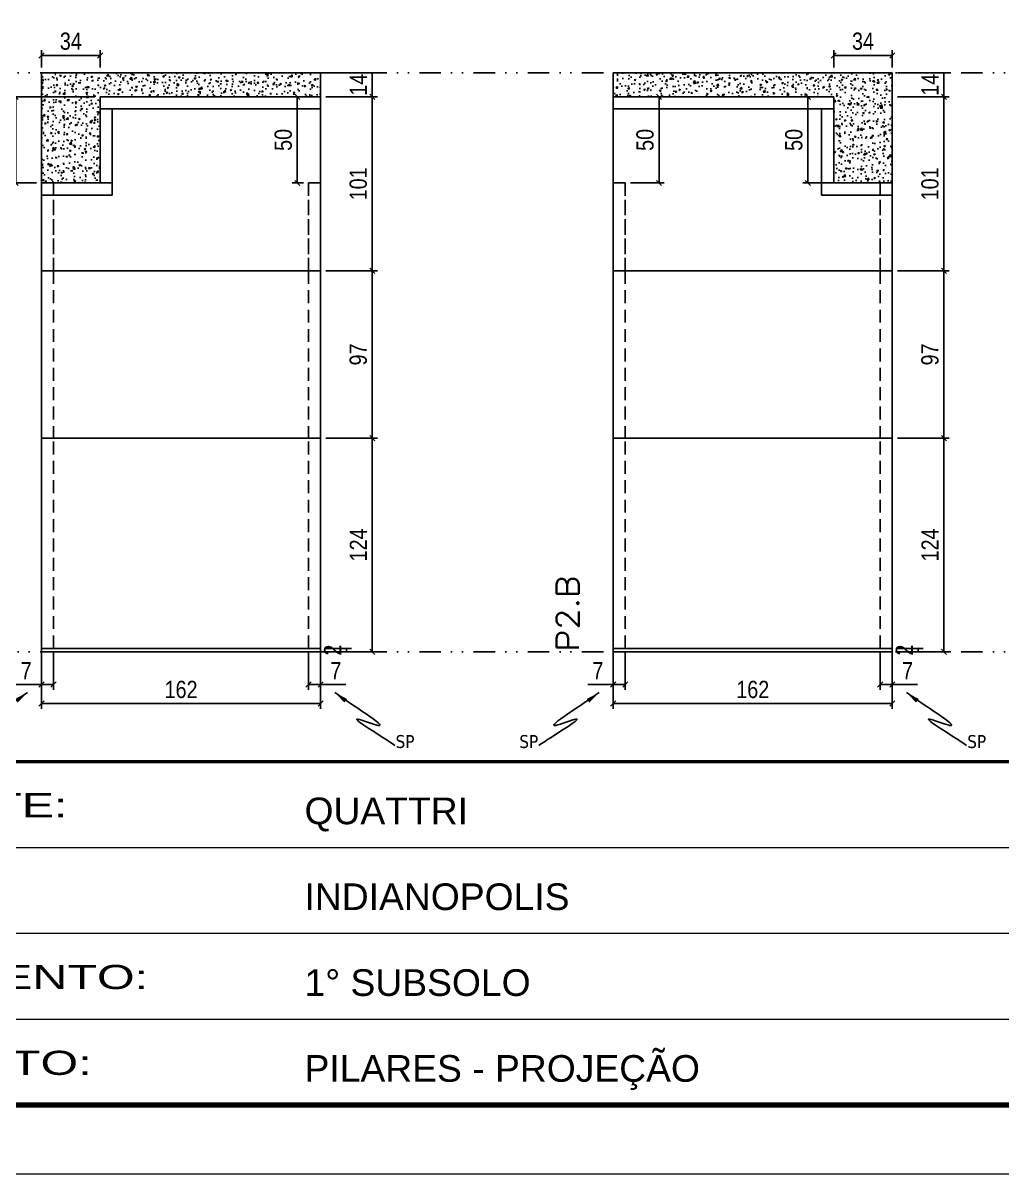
# Model space of a CAD drawing. Header units: millimetres. Extents: x 1945 to 8225, y 304 to 15137.
# Drawn here: x 4079 to 4647, y 12939 to 13606 of the extents above; entities that cross this region are included whole.
import ezdxf

# ---------------------------------------------------------------- set-up
doc = ezdxf.new("R2010")
doc.units = ezdxf.units.MM
for name, pattern in [('CONTINUO', [0]), ('DASHED', [0.75, 0.5, -0.25]), ('DIVIDE2', [0.625, 0.25, -0.125, 0, -0.125, 0, -0.125]), ('HIDDEN', [0.375, 0.25, -0.125])]:
    doc.linetypes.add(name, pattern=pattern)
for name, color, linetype in [('COTA', 241, 'Continuous'), ('Nível', 160, 'Continuous'), ('Painéis', 200, 'Continuous'), ('SARR_2.2x7', 40, 'Continuous'), ('texto', 7, 'Continuous')]:
    doc.layers.add(name, color=color, linetype=linetype)
for name, color, linetype, lineweight in [('Folhas', 255, 'Continuous', 9), ('SARRAFO DE PRESSAO', 251, 'DASHED', 9), ('Texto Seção', 7, 'Continuous', 15)]:
    doc.layers.add(name, color=color, linetype=linetype, lineweight=lineweight)
doc.styles.add('ARIAL', font='arial.ttf')
doc.styles.add('COTA TECNICA', font='techl___.ttf', dxfattribs={"height": 10})
doc.styles.add('REGUA-120', font='ROMANS.shx', dxfattribs={"height": 15})
doc.styles.get("Standard").update_dxf_attribs({"font": 'arial.ttf'})
doc.styles.add('Tecnologia', font='')
doc.styles.get('Tecnologia').set_extended_font_data('Forgotten Futurist')
doc.dimstyles.new('PAINEL', dxfattribs={"dimtxt": 10, "dimasz": 3, "dimexe": 3, "dimexo": 3, "dimgap": 3, "dimtad": 1, "dimdec": 1, "dimzin": 12, "dimdsep": 46, "dimtxsty": 'COTA TECNICA', "dimblk1": 'OBLIQUE', "dimblk2": 'OBLIQUE', "dimsah": 1, "dimcen": 0.9, "dimclrd": 4, "dimclre": 4, "dimclrt": 240, "dimadec": 1, "dimazin": 3, "dimtfac": 1, "dimtdec": 1, "dimtmove": 0, "dimatfit": 3, "dimfxl": 1, "dimtolj": 1, "dimtzin": 12, "dimarcsym": 0})
doc.dimstyles.new('PAINEL-NOVA', dxfattribs={"dimtxt": 10, "dimasz": 3, "dimexe": 3, "dimexo": 3, "dimgap": 3, "dimtad": 1, "dimdec": 1, "dimzin": 12, "dimdsep": 46, "dimtxsty": 'COTA TECNICA', "dimblk1": 'OBLIQUE', "dimblk2": 'OBLIQUE', "dimsah": 1, "dimcen": 0.9, "dimclrd": 4, "dimclre": 4, "dimclrt": 240, "dimadec": 1, "dimazin": 3, "dimtfac": 1, "dimtdec": 1, "dimtix": 1, "dimtmove": 0, "dimatfit": 3, "dimfxl": 1, "dimtolj": 1, "dimtzin": 12, "dimarcsym": 0})
doc.dimstyles.get("Standard").update_dxf_attribs({"dimtxt": 0.18, "dimasz": 0.18, "dimexe": 0.18, "dimexo": 0.0625, "dimgap": 0.09, "dimtad": 0, "dimtih": 1, "dimtoh": 1, "dimdec": 4, "dimzin": 0, "dimdsep": 46, "dimtxsty": 'Standard', "dimcen": 0.09, "dimadec": 0, "dimazin": 0, "dimtfac": 1, "dimtdec": 4, "dimtofl": 0, "dimtmove": 0, "dimatfit": 3, "dimfxl": 1, "dimtolj": 1, "dimtzin": 0, "dimarcsym": 0})
pattern_1 = [(51, (7394.395, 13677.499), (9.121755, -0.637855), [0.9525, -10.4775]), (356, (7394.395, 13677.499), (-1.928623, 9.520633), [0.762, -8.38203]), (101.45144, (7395.155, 13677.446), (7.193132, 8.882778), [0.8095, -8.904512]), (47.1842, (7394.35, 13680.039), (13.588575, -1.865247), [1.42875, -15.71625]), (97.63556, (7395.483, 13679.883), (11.65249, 12.576586), [1.21425, -13.35678]), (352.18415, (7394.35, 13680.039), (11.65249, 12.576586), [1.143, -12.572987]), (22, (7395.631, 13679.426), (7.668804, -4.98018), [0.9525, -10.4775]), (327, (7395.631, 13679.426), (2.928905, 9.261925), [0.762, -8.382]), (72.45145, (7396.27, 13679.011), (10.597708, 4.281746), [0.8095, -8.904497]), (38.5, (7394.3946, 13677.499), (0.0806222, 4.2298032), [0, -8.2804, 0, -8.509, 0, -8.41375]), (8.5, (7394.3946, 13677.499), (3.2530547, 5.066574), [0, -4.8514, 0, -8.0899, 0, -3.20675]), (328.5, (7391.563, 13677.4497), (6.7834962, -0.1680745), [0, -3.175, 0, -9.906, 0, -13.1445]), (318.5, (7390.293, 13677.4275), (7.383143, 1.400391), [0, -4.1275, 0, -6.5786, 0, -9.3345])]
pattern_2 = [(51, (7294.248, 13677.499), (9.121755, -0.637855), [0.9525, -10.4775]), (356, (7294.248, 13677.499), (-1.928623, 9.520633), [0.762, -8.38203]), (101.45144, (7295.008, 13677.446), (7.193132, 8.882778), [0.8095, -8.904512]), (47.1842, (7294.204, 13680.039), (13.588575, -1.865247), [1.42875, -15.71625]), (97.63556, (7295.336, 13679.883), (11.65249, 12.576586), [1.21425, -13.35678]), (352.18415, (7294.204, 13680.039), (11.65249, 12.576586), [1.143, -12.572987]), (22, (7295.4844, 13679.426), (7.668804, -4.98018), [0.9525, -10.4775]), (327, (7295.484, 13679.426), (2.928905, 9.261925), [0.762, -8.382]), (72.45145, (7296.1235, 13679.011), (10.597708, 4.281746), [0.8095, -8.904497]), (38.5, (7294.248, 13677.499), (0.0806222, 4.2298032), [0, -8.2804, 0, -8.509, 0, -8.41375]), (8.5, (7294.248, 13677.499), (3.253055, 5.066574), [0, -4.8514, 0, -8.0899, 0, -3.20675]), (328.5, (7291.4162, 13677.4497), (6.7834962, -0.1680745), [0, -3.175, 0, -9.906, 0, -13.1445]), (318.5, (7290.1464, 13677.4275), (7.383143, 1.400391), [0, -4.1275, 0, -6.5786, 0, -9.3345])]

# ---------------------------------------------------------------- blocks, each defined once
blk = doc.blocks.new('9999999999')
at = {"color": 30, "linetype": 'CONTINUO'}
for p, q in [((98564.56, 34379.64), (99583.98, 34379.64)), ((98564.56, 34329.83), (99487.98, 34329.83)), ((98564.56, 34280.02), (99487.98, 34280.02))]:
    blk.add_line(p, q, dxfattribs=at)
at = {"color": 30, "linetype": 'CONTINUO', "const_width": 2}
blk.add_lwpolyline([(99583.98, 34230.21), (99583.98, 34414.45, 0.414214), (99568.98, 34429.45), (98228.98, 34429.45, 0.414214), (98213.98, 34414.45), (98213.98, 34245.21, 0.414214), (98228.98, 34230.21), (99583.98, 34230.21)], format="xyb", dxfattribs=at)
at = {"layer": 'Folhas'}
blk.add_lwpolyline([(98138.98, 34190.21), (99623.98, 34190.21), (99623.98, 35240.21), (98138.98, 35240.21)], close=True, dxfattribs=at)
at = {"layer": 'Folhas', "color": 30, "const_width": 3}
blk.add_lwpolyline([(98213.98, 34230.21), (99583.98, 34230.21), (99583.98, 35200.21), (98213.98, 35200.21)], close=True, dxfattribs=at)
at = {"color": 7, "linetype": 'Continuous', "ltscale": 5, "style": 'ARIAL'}
for s, height, p in [('QUATTRI', 15.483, (98837.68, 34393.13)), ('INDIANOPOLIS', 15.4829, (98837.68, 34343.32)), ('1° SUBSOLO', 15.483, (98837.68, 34293.51)), ('PILARES - PROJEÇÃO', 15.4829, (98837.68, 34243.7))]:
    blk.add_text(s, height=height, dxfattribs=at).set_placement(p)
at = {"layer": 'Folhas', "color": 7, "style": 'Tecnologia', "width": 1.5}
for s, p in [('CLIENTE:', (98573.65, 34397.17)), ('PAVIMENTO:', (98573.65, 34297.5)), ('PROJETO:', (98573.65, 34247.69))]:
    blk.add_text(s, height=14, dxfattribs=at).set_placement(p)
blk = doc.blocks.new('*D590')
at = {"layer": 'COTA', "color": 4, "linetype": 'Continuous', "lineweight": -2, "ltscale": 30, "transparency": 16777216}
for p, q in [((4254.39, 13243.5), (4269.39, 13243.5)), ((4266.39, 13241.5), (4266.39, 13243.5)), ((4254.39, 13241.5), (4269.39, 13241.5))]:
    blk.add_line(p, q, dxfattribs=at)
at = {"layer": 'Defpoints', "color": 0, "linetype": 'Continuous', "ltscale": 30, "transparency": 16777216}
for p in [(4251.39, 13243.5), (4266.39, 13243.5), (4251.39, 13241.5)]:
    blk.add_point(p, dxfattribs=at)
at = {"layer": 'COTA', "color": 240, "linetype": 'Continuous', "ltscale": 30, "transparency": 16777216, "insert": (4258.39, 13242.5), "char_height": 10, "attachment_point": 5, "rotation": 90, "style": 'COTA TECNICA'}
blk.add_mtext('\\A1;2', dxfattribs=at)
blk = doc.blocks.new('_Oblique')
at = {"color": 0, "linetype": 'ByBlock', "lineweight": -2}
blk.add_line((-0.5, -0.5), (0.5, 0.5), dxfattribs=at)
blk = doc.blocks.new('*D591')
at = {"layer": 'COTA', "color": 4, "linetype": 'Continuous', "lineweight": -2, "ltscale": 30, "transparency": 16777216}
for p, q in [((4254.39, 13462.5), (4284.39, 13462.5)), ((4281.39, 13365.5), (4281.39, 13462.5)), ((4254.39, 13365.5), (4284.39, 13365.5))]:
    blk.add_line(p, q, dxfattribs=at)
at = {"layer": 'Defpoints', "color": 0, "linetype": 'Continuous', "ltscale": 30, "transparency": 16777216}
for p in [(4251.39, 13462.5), (4281.39, 13462.5), (4251.39, 13365.5)]:
    blk.add_point(p, dxfattribs=at)
at = {"layer": 'COTA', "color": 4, "linetype": 'Continuous', "lineweight": -2, "ltscale": 30, "transparency": 16777216, "xscale": 3, "yscale": 3, "zscale": 3}
for p, rotation in [((4281.39, 13462.5), 90), ((4281.39, 13365.5), 270)]:
    blk.add_blockref('_Oblique', p, dxfattribs=dict(at, rotation=rotation))
at = {"layer": 'COTA', "color": 240, "linetype": 'Continuous', "ltscale": 30, "transparency": 16777216, "insert": (4273.29, 13414), "char_height": 10, "attachment_point": 5, "rotation": 90, "style": 'COTA TECNICA'}
blk.add_mtext('\\A1;97', dxfattribs=at)
blk = doc.blocks.new('*D592')
at = {"layer": 'COTA', "color": 4, "linetype": 'Continuous', "lineweight": -2, "ltscale": 30, "transparency": 16777216}
for p, q in [((4254.39, 13563.5), (4284.39, 13563.5)), ((4281.39, 13462.5), (4281.39, 13563.5)), ((4254.39, 13462.5), (4284.39, 13462.5))]:
    blk.add_line(p, q, dxfattribs=at)
at = {"layer": 'Defpoints', "color": 0, "linetype": 'Continuous', "ltscale": 30, "transparency": 16777216}
for p in [(4251.39, 13563.5), (4281.39, 13563.5), (4251.39, 13462.5)]:
    blk.add_point(p, dxfattribs=at)
at = {"layer": 'COTA', "color": 4, "linetype": 'Continuous', "lineweight": -2, "ltscale": 30, "transparency": 16777216, "xscale": 3, "yscale": 3, "zscale": 3}
for p, rotation in [((4281.39, 13563.5), 90), ((4281.39, 13462.5), 270)]:
    blk.add_blockref('_Oblique', p, dxfattribs=dict(at, rotation=rotation))
at = {"layer": 'COTA', "color": 240, "linetype": 'Continuous', "ltscale": 30, "transparency": 16777216, "insert": (4273.29, 13513), "char_height": 10, "attachment_point": 5, "rotation": 90, "style": 'COTA TECNICA'}
blk.add_mtext('\\A1;101', dxfattribs=at)
blk = doc.blocks.new('*D593')
at = {"layer": 'COTA', "color": 4, "linetype": 'Continuous', "lineweight": -2, "ltscale": 30, "transparency": 16777216}
for p, q in [((4254.39, 13577.5), (4284.39, 13577.5)), ((4281.39, 13563.5), (4281.39, 13577.5)), ((4254.39, 13563.5), (4284.39, 13563.5))]:
    blk.add_line(p, q, dxfattribs=at)
at = {"layer": 'Defpoints', "color": 0, "linetype": 'Continuous', "ltscale": 30, "transparency": 16777216}
for p in [(4251.39, 13577.5), (4281.39, 13577.5), (4251.39, 13563.5)]:
    blk.add_point(p, dxfattribs=at)
at = {"layer": 'COTA', "color": 240, "linetype": 'Continuous', "ltscale": 30, "transparency": 16777216, "insert": (4273.32, 13570.5), "char_height": 10, "attachment_point": 5, "rotation": 90, "style": 'COTA TECNICA'}
blk.add_mtext('\\A1;14', dxfattribs=at)
blk = doc.blocks.new('*D594')
at = {"layer": 'COTA', "color": 4, "linetype": 'Continuous', "lineweight": -2, "ltscale": 30, "transparency": 16777216}
for p, q in [((4254.39, 13365.5), (4284.39, 13365.5)), ((4281.39, 13241.5), (4281.39, 13365.5)), ((4254.39, 13241.5), (4284.39, 13241.5))]:
    blk.add_line(p, q, dxfattribs=at)
at = {"layer": 'Defpoints', "color": 0, "linetype": 'Continuous', "ltscale": 30, "transparency": 16777216}
for p in [(4251.39, 13365.5), (4281.39, 13365.5), (4251.39, 13241.5)]:
    blk.add_point(p, dxfattribs=at)
at = {"layer": 'COTA', "color": 4, "linetype": 'Continuous', "lineweight": -2, "ltscale": 30, "transparency": 16777216, "xscale": 3, "yscale": 3, "zscale": 3}
for p, rotation in [((4281.39, 13365.5), 90), ((4281.39, 13241.5), 270)]:
    blk.add_blockref('_Oblique', p, dxfattribs=dict(at, rotation=rotation))
at = {"layer": 'COTA', "color": 240, "linetype": 'Continuous', "ltscale": 30, "transparency": 16777216, "insert": (4273.32, 13303.5), "char_height": 10, "attachment_point": 5, "rotation": 90, "style": 'COTA TECNICA'}
blk.add_mtext('\\A1;124', dxfattribs=at)
blk = doc.blocks.new('*D595')
at = {"layer": 'COTA', "color": 4, "linetype": 'Continuous', "lineweight": -2, "ltscale": 30, "transparency": 16777216}
for p, q in [((4089.39, 13238.5), (4089.39, 13208.5)), ((4251.39, 13238.5), (4251.39, 13208.5)), ((4089.39, 13211.5), (4251.39, 13211.5))]:
    blk.add_line(p, q, dxfattribs=at)
at = {"layer": 'Defpoints', "color": 0, "linetype": 'Continuous', "ltscale": 30, "transparency": 16777216}
for p in [(4089.39, 13241.5), (4251.39, 13241.5), (4251.39, 13211.5)]:
    blk.add_point(p, dxfattribs=at)
at = {"layer": 'COTA', "color": 4, "linetype": 'Continuous', "lineweight": -2, "ltscale": 30, "transparency": 16777216, "xscale": 3, "yscale": 3, "zscale": 3, "rotation": 180}
blk.add_blockref('_Oblique', (4089.39, 13211.5), dxfattribs=at)
at = {"layer": 'COTA', "color": 4, "linetype": 'Continuous', "lineweight": -2, "ltscale": 30, "transparency": 16777216, "xscale": 3, "yscale": 3, "zscale": 3}
blk.add_blockref('_Oblique', (4251.39, 13211.5), dxfattribs=at)
at = {"layer": 'COTA', "color": 240, "linetype": 'Continuous', "ltscale": 30, "transparency": 16777216, "insert": (4170.39, 13219.6), "char_height": 10, "attachment_point": 5, "style": 'COTA TECNICA'}
blk.add_mtext('\\A1;162', dxfattribs=at)
blk = doc.blocks.new('*D25')
at = {"layer": 'COTA', "color": 4, "linetype": 'ByBlock', "lineweight": -2, "transparency": 16777216}
for p, q in [((4967.62, 7361.82), (4967.62, 7339.8)), ((4974.62, 7361.82), (4974.62, 7339.8)), ((4967.62, 7342.8), (4952.89, 7342.8)), ((4974.62, 7342.8), (4967.62, 7342.8))]:
    blk.add_line(p, q, dxfattribs=at)
at = {"layer": 'Defpoints', "color": 0, "linetype": 'ByBlock', "transparency": 16777216}
for p in [(4967.62, 7364.82), (4974.62, 7364.82), (4967.62, 7342.8)]:
    blk.add_point(p, dxfattribs=at)
at = {"layer": 'COTA', "color": 4, "linetype": 'ByBlock', "lineweight": -2, "transparency": 16777216, "xscale": 3, "yscale": 3, "zscale": 3, "rotation": 180}
blk.add_blockref('_Oblique', (4967.62, 7342.8), dxfattribs=at)
at = {"layer": 'COTA', "color": 4, "linetype": 'ByBlock', "lineweight": -2, "transparency": 16777216, "xscale": 3, "yscale": 3, "zscale": 3}
blk.add_blockref('_Oblique', (4974.62, 7342.8), dxfattribs=at)
at = {"layer": 'COTA', "color": 240, "linetype": 'ByBlock', "transparency": 16777216, "insert": (4958.75, 7350.87), "char_height": 10, "attachment_point": 5, "style": 'COTA TECNICA'}
blk.add_mtext('\\A1;7', dxfattribs=at)
blk = doc.blocks.new('*D27')
at = {"layer": 'COTA', "color": 4, "linetype": 'ByBlock', "lineweight": -2, "transparency": 16777216}
for p, q in [((131596.05, 29930.75), (131596.05, 29908.67)), ((131603.05, 29930.68), (131603.05, 29908.67)), ((131596.05, 29911.67), (131603.05, 29911.67)), ((131603.05, 29911.67), (131617.78, 29911.67))]:
    blk.add_line(p, q, dxfattribs=at)
at = {"layer": 'Defpoints', "color": 0, "linetype": 'ByBlock', "transparency": 16777216}
for p in [(131596.05, 29933.75), (131603.05, 29933.68), (131603.05, 29911.67)]:
    blk.add_point(p, dxfattribs=at)
at = {"layer": 'COTA', "color": 4, "linetype": 'ByBlock', "lineweight": -2, "transparency": 16777216, "xscale": 3, "yscale": 3, "zscale": 3, "rotation": 180}
blk.add_blockref('_Oblique', (131596.05, 29911.67), dxfattribs=at)
at = {"layer": 'COTA', "color": 4, "linetype": 'ByBlock', "lineweight": -2, "transparency": 16777216, "xscale": 3, "yscale": 3, "zscale": 3}
blk.add_blockref('_Oblique', (131603.05, 29911.67), dxfattribs=at)
at = {"layer": 'COTA', "color": 240, "linetype": 'ByBlock', "transparency": 16777216, "insert": (131611.91, 29919.74), "char_height": 10, "attachment_point": 5, "style": 'COTA TECNICA'}
blk.add_mtext('\\A1;7', dxfattribs=at)
blk = doc.blocks.new('*D596')
at = {"layer": 'COTA', "color": 4, "linetype": 'Continuous', "lineweight": -2, "ltscale": 30, "transparency": 16777216}
for p, q in [((4586.25, 13243.5), (4601.25, 13243.5)), ((4598.25, 13241.5), (4598.25, 13243.5)), ((4586.25, 13241.5), (4601.25, 13241.5))]:
    blk.add_line(p, q, dxfattribs=at)
at = {"layer": 'Defpoints', "color": 0, "linetype": 'Continuous', "ltscale": 30, "transparency": 16777216}
for p in [(4583.25, 13243.5), (4598.25, 13243.5), (4583.25, 13241.5)]:
    blk.add_point(p, dxfattribs=at)
at = {"layer": 'COTA', "color": 240, "linetype": 'Continuous', "ltscale": 30, "transparency": 16777216, "insert": (4590.25, 13242.5), "char_height": 10, "attachment_point": 5, "rotation": 90, "style": 'COTA TECNICA'}
blk.add_mtext('\\A1;2', dxfattribs=at)
blk = doc.blocks.new('*D597')
at = {"layer": 'COTA', "color": 4, "linetype": 'Continuous', "lineweight": -2, "ltscale": 30, "transparency": 16777216}
for p, q in [((4586.25, 13462.5), (4616.25, 13462.5)), ((4613.25, 13365.5), (4613.25, 13462.5)), ((4586.25, 13365.5), (4616.25, 13365.5))]:
    blk.add_line(p, q, dxfattribs=at)
at = {"layer": 'Defpoints', "color": 0, "linetype": 'Continuous', "ltscale": 30, "transparency": 16777216}
for p in [(4583.25, 13462.5), (4613.25, 13462.5), (4583.25, 13365.5)]:
    blk.add_point(p, dxfattribs=at)
at = {"layer": 'COTA', "color": 4, "linetype": 'Continuous', "lineweight": -2, "ltscale": 30, "transparency": 16777216, "xscale": 3, "yscale": 3, "zscale": 3}
for p, rotation in [((4613.25, 13462.5), 90), ((4613.25, 13365.5), 270)]:
    blk.add_blockref('_Oblique', p, dxfattribs=dict(at, rotation=rotation))
at = {"layer": 'COTA', "color": 240, "linetype": 'Continuous', "ltscale": 30, "transparency": 16777216, "insert": (4605.15, 13414), "char_height": 10, "attachment_point": 5, "rotation": 90, "style": 'COTA TECNICA'}
blk.add_mtext('\\A1;97', dxfattribs=at)
blk = doc.blocks.new('*D598')
at = {"layer": 'COTA', "color": 4, "linetype": 'Continuous', "lineweight": -2, "ltscale": 30, "transparency": 16777216}
for p, q in [((4586.25, 13563.5), (4616.25, 13563.5)), ((4613.25, 13462.5), (4613.25, 13563.5)), ((4586.25, 13462.5), (4616.25, 13462.5))]:
    blk.add_line(p, q, dxfattribs=at)
at = {"layer": 'Defpoints', "color": 0, "linetype": 'Continuous', "ltscale": 30, "transparency": 16777216}
for p in [(4583.25, 13563.5), (4613.25, 13563.5), (4583.25, 13462.5)]:
    blk.add_point(p, dxfattribs=at)
at = {"layer": 'COTA', "color": 4, "linetype": 'Continuous', "lineweight": -2, "ltscale": 30, "transparency": 16777216, "xscale": 3, "yscale": 3, "zscale": 3}
for p, rotation in [((4613.25, 13563.5), 90), ((4613.25, 13462.5), 270)]:
    blk.add_blockref('_Oblique', p, dxfattribs=dict(at, rotation=rotation))
at = {"layer": 'COTA', "color": 240, "linetype": 'Continuous', "ltscale": 30, "transparency": 16777216, "insert": (4605.15, 13513), "char_height": 10, "attachment_point": 5, "rotation": 90, "style": 'COTA TECNICA'}
blk.add_mtext('\\A1;101', dxfattribs=at)
blk = doc.blocks.new('*D599')
at = {"layer": 'COTA', "color": 4, "linetype": 'Continuous', "lineweight": -2, "ltscale": 30, "transparency": 16777216}
for p, q in [((4586.25, 13577.5), (4616.25, 13577.5)), ((4613.25, 13563.5), (4613.25, 13577.5)), ((4586.25, 13563.5), (4616.25, 13563.5))]:
    blk.add_line(p, q, dxfattribs=at)
at = {"layer": 'Defpoints', "color": 0, "linetype": 'Continuous', "ltscale": 30, "transparency": 16777216}
for p in [(4583.25, 13577.5), (4613.25, 13577.5), (4583.25, 13563.5)]:
    blk.add_point(p, dxfattribs=at)
at = {"layer": 'COTA', "color": 240, "linetype": 'Continuous', "ltscale": 30, "transparency": 16777216, "insert": (4605.17, 13570.5), "char_height": 10, "attachment_point": 5, "rotation": 90, "style": 'COTA TECNICA'}
blk.add_mtext('\\A1;14', dxfattribs=at)
blk = doc.blocks.new('*D600')
at = {"layer": 'COTA', "color": 4, "linetype": 'Continuous', "lineweight": -2, "ltscale": 30, "transparency": 16777216}
for p, q in [((4586.25, 13365.5), (4616.25, 13365.5)), ((4613.25, 13241.5), (4613.25, 13365.5)), ((4586.25, 13241.5), (4616.25, 13241.5))]:
    blk.add_line(p, q, dxfattribs=at)
at = {"layer": 'Defpoints', "color": 0, "linetype": 'Continuous', "ltscale": 30, "transparency": 16777216}
for p in [(4583.25, 13365.5), (4613.25, 13365.5), (4583.25, 13241.5)]:
    blk.add_point(p, dxfattribs=at)
at = {"layer": 'COTA', "color": 4, "linetype": 'Continuous', "lineweight": -2, "ltscale": 30, "transparency": 16777216, "xscale": 3, "yscale": 3, "zscale": 3}
for p, rotation in [((4613.25, 13365.5), 90), ((4613.25, 13241.5), 270)]:
    blk.add_blockref('_Oblique', p, dxfattribs=dict(at, rotation=rotation))
at = {"layer": 'COTA', "color": 240, "linetype": 'Continuous', "ltscale": 30, "transparency": 16777216, "insert": (4605.17, 13303.5), "char_height": 10, "attachment_point": 5, "rotation": 90, "style": 'COTA TECNICA'}
blk.add_mtext('\\A1;124', dxfattribs=at)
blk = doc.blocks.new('*D601')
at = {"layer": 'COTA', "color": 4, "linetype": 'Continuous', "lineweight": -2, "ltscale": 30, "transparency": 16777216}
for p, q in [((4421.25, 13238.5), (4421.25, 13208.5)), ((4583.25, 13238.5), (4583.25, 13208.5)), ((4421.25, 13211.5), (4583.25, 13211.5))]:
    blk.add_line(p, q, dxfattribs=at)
at = {"layer": 'Defpoints', "color": 0, "linetype": 'Continuous', "ltscale": 30, "transparency": 16777216}
for p in [(4421.25, 13241.5), (4583.25, 13241.5), (4583.25, 13211.5)]:
    blk.add_point(p, dxfattribs=at)
at = {"layer": 'COTA', "color": 4, "linetype": 'Continuous', "lineweight": -2, "ltscale": 30, "transparency": 16777216, "xscale": 3, "yscale": 3, "zscale": 3, "rotation": 180}
blk.add_blockref('_Oblique', (4421.25, 13211.5), dxfattribs=at)
at = {"layer": 'COTA', "color": 4, "linetype": 'Continuous', "lineweight": -2, "ltscale": 30, "transparency": 16777216, "xscale": 3, "yscale": 3, "zscale": 3}
blk.add_blockref('_Oblique', (4583.25, 13211.5), dxfattribs=at)
at = {"layer": 'COTA', "color": 240, "linetype": 'Continuous', "ltscale": 30, "transparency": 16777216, "insert": (4502.25, 13219.6), "char_height": 10, "attachment_point": 5, "style": 'COTA TECNICA'}
blk.add_mtext('\\A1;162', dxfattribs=at)
blk = doc.blocks.new('*D610')
at = {"layer": 'COTA', "color": 4, "linetype": 'Continuous', "lineweight": -2, "ltscale": 30, "transparency": 16777216}
for p, q in [((4120.39, 13563.5), (4071.39, 13563.5)), ((4074.39, 13563.5), (4074.39, 13513.5)), ((4086.39, 13513.5), (4071.39, 13513.5))]:
    blk.add_line(p, q, dxfattribs=at)
at = {"layer": 'Defpoints', "color": 0, "linetype": 'Continuous', "ltscale": 30, "transparency": 16777216}
for p in [(4123.39, 13563.5), (4074.39, 13513.5), (4089.39, 13513.5)]:
    blk.add_point(p, dxfattribs=at)
at = {"layer": 'COTA', "color": 4, "linetype": 'Continuous', "lineweight": -2, "ltscale": 30, "transparency": 16777216, "xscale": 3, "yscale": 3, "zscale": 3}
for p, rotation in [((4074.39, 13563.5), 90), ((4074.39, 13513.5), 270)]:
    blk.add_blockref('_Oblique', p, dxfattribs=dict(at, rotation=rotation))
at = {"layer": 'COTA', "color": 240, "linetype": 'Continuous', "ltscale": 30, "transparency": 16777216, "insert": (4066.28, 13538.5), "char_height": 10, "attachment_point": 5, "rotation": 90, "style": 'COTA TECNICA'}
blk.add_mtext('\\A1;50', dxfattribs=at)
blk = doc.blocks.new('*D611')
at = {"layer": 'COTA', "color": 4, "linetype": 'Continuous', "lineweight": -2, "ltscale": 30, "transparency": 16777216}
for p, q in [((4089.39, 13580.5), (4089.39, 13590.5)), ((4123.39, 13580.5), (4123.39, 13590.5)), ((4089.39, 13587.5), (4123.39, 13587.5))]:
    blk.add_line(p, q, dxfattribs=at)
at = {"layer": 'Defpoints', "color": 0, "linetype": 'Continuous', "ltscale": 30, "transparency": 16777216}
for p in [(4123.39, 13587.5), (4089.39, 13577.5), (4123.39, 13577.5)]:
    blk.add_point(p, dxfattribs=at)
at = {"layer": 'COTA', "color": 4, "linetype": 'Continuous', "lineweight": -2, "ltscale": 30, "transparency": 16777216, "xscale": 3, "yscale": 3, "zscale": 3, "rotation": 180}
blk.add_blockref('_Oblique', (4089.39, 13587.5), dxfattribs=at)
at = {"layer": 'COTA', "color": 4, "linetype": 'Continuous', "lineweight": -2, "ltscale": 30, "transparency": 16777216, "xscale": 3, "yscale": 3, "zscale": 3}
blk.add_blockref('_Oblique', (4123.39, 13587.5), dxfattribs=at)
at = {"layer": 'COTA', "color": 240, "linetype": 'Continuous', "ltscale": 30, "transparency": 16777216, "insert": (4106.39, 13595.72), "char_height": 10, "attachment_point": 5, "style": 'COTA TECNICA'}
blk.add_mtext('\\A1;34', dxfattribs=at)
blk = doc.blocks.new('*D612')
at = {"layer": 'COTA', "color": 4, "linetype": 'Continuous', "lineweight": -2, "ltscale": 30, "transparency": 16777216}
for p, q in [((4546.25, 13563.5), (4531.25, 13563.5)), ((4534.25, 13563.5), (4534.25, 13513.5)), ((4546.25, 13513.5), (4531.25, 13513.5))]:
    blk.add_line(p, q, dxfattribs=at)
at = {"layer": 'Defpoints', "color": 0, "linetype": 'Continuous', "ltscale": 30, "transparency": 16777216}
for p in [(4549.25, 13563.5), (4534.25, 13513.5), (4549.25, 13513.5)]:
    blk.add_point(p, dxfattribs=at)
at = {"layer": 'COTA', "color": 4, "linetype": 'Continuous', "lineweight": -2, "ltscale": 30, "transparency": 16777216, "xscale": 3, "yscale": 3, "zscale": 3}
for p, rotation in [((4534.25, 13563.5), 90), ((4534.25, 13513.5), 270)]:
    blk.add_blockref('_Oblique', p, dxfattribs=dict(at, rotation=rotation))
at = {"layer": 'COTA', "color": 240, "linetype": 'Continuous', "ltscale": 30, "transparency": 16777216, "insert": (4526.14, 13538.5), "char_height": 10, "attachment_point": 5, "rotation": 90, "style": 'COTA TECNICA'}
blk.add_mtext('\\A1;50', dxfattribs=at)
blk = doc.blocks.new('*D613')
at = {"layer": 'COTA', "color": 4, "linetype": 'Continuous', "lineweight": -2, "ltscale": 30, "transparency": 16777216}
for p, q in [((4549.25, 13580.5), (4549.25, 13590.5)), ((4583.25, 13580.5), (4583.25, 13590.5)), ((4549.25, 13587.5), (4583.25, 13587.5))]:
    blk.add_line(p, q, dxfattribs=at)
at = {"layer": 'Defpoints', "color": 0, "linetype": 'Continuous', "ltscale": 30, "transparency": 16777216}
for p in [(4583.25, 13587.5), (4549.25, 13577.5), (4583.25, 13577.5)]:
    blk.add_point(p, dxfattribs=at)
at = {"layer": 'COTA', "color": 4, "linetype": 'Continuous', "lineweight": -2, "ltscale": 30, "transparency": 16777216, "xscale": 3, "yscale": 3, "zscale": 3, "rotation": 180}
blk.add_blockref('_Oblique', (4549.25, 13587.5), dxfattribs=at)
at = {"layer": 'COTA', "color": 4, "linetype": 'Continuous', "lineweight": -2, "ltscale": 30, "transparency": 16777216, "xscale": 3, "yscale": 3, "zscale": 3}
blk.add_blockref('_Oblique', (4583.25, 13587.5), dxfattribs=at)
at = {"layer": 'COTA', "color": 240, "linetype": 'Continuous', "ltscale": 30, "transparency": 16777216, "insert": (4566.25, 13595.72), "char_height": 10, "attachment_point": 5, "style": 'COTA TECNICA'}
blk.add_mtext('\\A1;34', dxfattribs=at)
blk = doc.blocks.new('*D1745')
at = {"layer": 'COTA', "color": 4, "lineweight": -2, "transparency": 16777216}
for p, q in [((4241.39, 13563.5), (4234.87, 13563.5)), ((4237.87, 13513.5), (4237.87, 13563.5)), ((4241.39, 13513.5), (4234.87, 13513.5))]:
    blk.add_line(p, q, dxfattribs=at)
at = {"layer": 'Defpoints', "color": 0, "transparency": 16777216}
for p in [(4237.87, 13563.5), (4244.39, 13563.5), (4244.39, 13513.5)]:
    blk.add_point(p, dxfattribs=at)
at = {"layer": 'COTA', "color": 4, "lineweight": -2, "transparency": 16777216, "xscale": 3, "yscale": 3, "zscale": 3}
for p, rotation in [((4237.87, 13563.5), 90), ((4237.87, 13513.5), 270)]:
    blk.add_blockref('_Oblique', p, dxfattribs=dict(at, rotation=rotation))
at = {"layer": 'COTA', "color": 240, "transparency": 16777216, "insert": (4229.76, 13538.5), "char_height": 10, "attachment_point": 5, "rotation": 90, "style": 'COTA TECNICA'}
blk.add_mtext('\\A1;50', dxfattribs=at)
blk = doc.blocks.new('*D1746')
at = {"layer": 'COTA', "color": 4, "lineweight": -2, "transparency": 16777216}
for p, q in [((4431.25, 13563.5), (4450.86, 13563.5)), ((4447.86, 13513.5), (4447.86, 13563.5)), ((4431.25, 13513.5), (4450.86, 13513.5))]:
    blk.add_line(p, q, dxfattribs=at)
at = {"layer": 'Defpoints', "color": 0, "transparency": 16777216}
for p in [(4428.25, 13563.5), (4447.86, 13563.5), (4428.25, 13513.5)]:
    blk.add_point(p, dxfattribs=at)
at = {"layer": 'COTA', "color": 4, "lineweight": -2, "transparency": 16777216, "xscale": 3, "yscale": 3, "zscale": 3}
for p, rotation in [((4447.86, 13563.5), 90), ((4447.86, 13513.5), 270)]:
    blk.add_blockref('_Oblique', p, dxfattribs=dict(at, rotation=rotation))
at = {"layer": 'COTA', "color": 240, "transparency": 16777216, "insert": (4439.75, 13538.5), "char_height": 10, "attachment_point": 5, "rotation": 90, "style": 'COTA TECNICA'}
blk.add_mtext('\\A1;50', dxfattribs=at)
blk = doc.blocks.new('SLIPTEE')
at = {"layer": 'texto', "color": 0, "insert": (-49.02, -55.13), "char_height": 7.5, "attachment_point": 5}
blk.add_mtext('\\fTahoma|b0|i0|c0|p34;\\C4;SP', dxfattribs=at)
at = {"layer": 'COTA', "linetype": 'ByBlock'}
dim = blk.add_linear_dim(base=(0, -22.02), p1=(7, 0), p2=(0, 0), dimstyle='PAINEL-NOVA', override={"dimarcsym": 1}, dxfattribs=at)
dim.commit()
dim.dimension.update_dxf_attribs({"geometry": '*D25', "text_midpoint": (-8.87, -13.94), "insert": (-4967.62, -7364.82)})
at = {"layer": 'COTA', "path_type": 1}
blk.add_leader([(-8.21, -26.55), (-33.31, -45.71), (-21.61, -42.03), (-43.08, -57.3)], dimstyle='Standard', override={"dimasz": 8}, dxfattribs=at)
blk = doc.blocks.new('sliptD')
at = {"layer": 'texto', "color": 0, "insert": (49.02, -55.13), "char_height": 7.5, "attachment_point": 5}
blk.add_mtext('\\fTahoma|b0|i0|c0|p34;\\C4;SP', dxfattribs=at)
at = {"layer": 'COTA', "linetype": 'ByBlock'}
dim = blk.add_linear_dim(base=(0, -22.02), p1=(-7, 0.07), p2=(0, 0), dimstyle='PAINEL-NOVA', override={"dimarcsym": 1}, dxfattribs=at)
dim.commit()
dim.dimension.update_dxf_attribs({"geometry": '*D27', "text_midpoint": (8.87, -13.94), "insert": (-131603.05, -29933.68)})
at = {"layer": 'COTA', "path_type": 1}
blk.add_leader([(8.21, -26.55), (33.31, -45.71), (21.61, -42.03), (43.08, -57.3)], dimstyle='Standard', override={"dimasz": 8}, dxfattribs=at)
blk = doc.blocks.new('SLIPTDD')
at = {"layer": 'COTA', "linetype": 'ByBlock'}
blk.add_blockref('sliptD', (0, 0), dxfattribs=at)

msp = doc.modelspace()

# ---------------------------------------------------------------- hatches: boundary and pattern name
at = {"layer": 'COTA', "linetype": 'Continuous', "ltscale": 30}
h = msp.add_hatch(dxfattribs=at)
h.set_pattern_fill('AR-CONC', color=256, scale=0.05, angle=1)
h.set_pattern_definition(pattern_1)
h.paths.add_polyline_path([(4251.39, 13577.5), (4089.39, 13577.5), (4089.39, 13563.5), (4251.39, 13563.5)])
h = msp.add_hatch(dxfattribs=at)
h.set_pattern_fill('AR-CONC', color=256, scale=0.05, angle=1)
h.set_pattern_definition(pattern_1)
h.paths.add_polyline_path([(4123.39, 13577.5), (4089.39, 13577.5), (4089.39, 13513.5), (4123.39, 13513.5)])
h = msp.add_hatch(dxfattribs=at)
h.set_pattern_fill('AR-CONC', color=256, scale=0.05, angle=1)
h.set_pattern_definition(pattern_2)
h.paths.add_polyline_path([(4583.25, 13577.5), (4421.25, 13577.5), (4421.25, 13563.5), (4583.25, 13563.5)])
h = msp.add_hatch(dxfattribs=at)
h.set_pattern_fill('AR-CONC', color=256, scale=0.05, angle=1)
h.set_pattern_definition(pattern_2)
h.paths.add_polyline_path([(4583.25, 13577.5), (4549.25, 13577.5), (4549.25, 13513.5), (4583.25, 13513.5)])

# ---------------------------------------------------------------- linework, layer by layer
for p, q in [((4089.39, 13577.5), (4089.39, 13513.5)), ((4089.39, 13577.5), (4251.39, 13577.5)), ((4583.25, 13577.5), (4583.25, 13513.5))]:
    msp.add_line(p, q, dxfattribs=at)
at = {"layer": 'COTA'}
for p, q in [((4244.39, 13513.5), (4251.39, 13513.5)), ((4428.25, 13513.5), (4421.25, 13513.5))]:
    msp.add_line(p, q, dxfattribs=at)
at = {"layer": 'COTA', "linetype": 'Continuous', "ltscale": 30}
for points in [[(4251.39, 13563.5), (4251.39, 13563.5), (4251.39, 13577.5)], [(4583.25, 13577.5), (4421.25, 13577.5), (4421.25, 13563.5), (4549.25, 13563.5)]]:
    msp.add_lwpolyline(points, dxfattribs=at)
at = {"layer": 'Nível', "color": 4, "linetype": 'DIVIDE2', "ltscale": 50}
for p, q in [((3994.22, 13577.5), (4988.36, 13577.5)), ((3994.22, 13241.5), (4988.36, 13241.5))]:
    msp.add_line(p, q, dxfattribs=at)
at = {"layer": 'Painéis', "linetype": 'Continuous', "ltscale": 30}
for p, q in [((4421.25, 13563.5), (4421.25, 13241.5)), ((4089.39, 13513.5), (4089.39, 13241.5))]:
    msp.add_line(p, q, dxfattribs=at)
for points in [[(4251.39, 13563.5), (4123.39, 13563.5)], [(4123.39, 13563.5), (4123.39, 13513.5)], [(4251.39, 13241.5), (4251.39, 13563.5)], [(4549.25, 13563.5), (4421.25, 13563.5)], [(4549.25, 13513.5), (4549.25, 13563.5)], [(4549.25, 13563.5), (4549.25, 13513.5)], [(4089.39, 13513.5), (4123.39, 13513.5)], [(4089.39, 13513.5), (4123.39, 13513.5)], [(4542.25, 13513.5), (4583.25, 13513.5)], [(4549.25, 13513.5), (4583.25, 13513.5)], [(4583.25, 13241.5), (4583.25, 13513.5)], [(4089.39, 13462.5), (4251.39, 13462.5)], [(4583.25, 13462.5), (4421.25, 13462.5)], [(4089.39, 13365.5), (4251.39, 13365.5)], [(4421.25, 13365.5), (4583.25, 13365.5)], [(4251.39, 13243.5), (4089.39, 13243.5)], [(4583.25, 13243.5), (4421.25, 13243.5)], [(4089.39, 13241.5), (4251.39, 13241.5)], [(4421.25, 13241.5), (4583.25, 13241.5)]]:
    msp.add_lwpolyline(points, dxfattribs=at)
at = {"layer": 'SARR_2.2x7', "linetype": 'Continuous', "ltscale": 30}
for p, q in [((4130.39, 13556.5), (4130.39, 13506.5)), ((4542.25, 13556.5), (4542.25, 13506.5))]:
    msp.add_line(p, q, dxfattribs=at)
at = {"layer": 'SARR_2.2x7', "linetype": 'HIDDEN', "ltscale": 30}
for p, q in [((4096.39, 13462.5), (4096.39, 13365.5)), ((4244.39, 13462.5), (4244.39, 13365.5)), ((4428.25, 13462.5), (4428.25, 13365.5)), ((4576.25, 13462.5), (4576.25, 13365.5))]:
    msp.add_line(p, q, dxfattribs=at)
at = {"layer": 'SARR_2.2x7', "linetype": 'ByBlock', "ltscale": 30}
for points in [[(4123.39, 13556.5), (4251.39, 13556.5)], [(4421.25, 13556.5), (4549.25, 13556.5)]]:
    msp.add_lwpolyline(points, dxfattribs=at)
at = {"layer": 'SARR_2.2x7', "linetype": 'HIDDEN', "ltscale": 30}
for points in [[(4096.39, 13462.5), (4096.39, 13513.5), (4096.39, 13462.5)], [(4244.39, 13462.5), (4244.39, 13513.5), (4244.39, 13462.5)], [(4428.25, 13462.5), (4428.25, 13513.5), (4428.25, 13462.5)], [(4576.25, 13462.5), (4576.25, 13513.5), (4576.25, 13462.5)], [(4096.39, 13243.5), (4096.39, 13365.5)], [(4244.39, 13243.5), (4244.39, 13365.5)], [(4428.25, 13243.5), (4428.25, 13365.5)], [(4576.25, 13243.5), (4576.25, 13365.5)]]:
    msp.add_lwpolyline(points, dxfattribs=at)
at = {"layer": 'SARR_2.2x7', "linetype": 'Continuous', "ltscale": 30}
for points in [[(4123.39, 13513.5), (4130.39, 13513.5)], [(4542.25, 13513.5), (4549.25, 13513.5)], [(4089.39, 13506.5), (4130.39, 13506.5)], [(4542.25, 13506.5), (4583.25, 13506.5)]]:
    msp.add_lwpolyline(points, dxfattribs=at)

# ---------------------------------------------------------------- block references
at = {"layer": 'COTA', "linetype": 'Continuous', "ltscale": 30}
for name, p in [('SLIPTEE', (4089.39, 13244.5)), ('SLIPTDD', (4251.39, 13244.5)), ('SLIPTEE', (4421.25, 13244.5)), ('SLIPTDD', (4583.25, 13244.5))]:
    msp.add_blockref(name, p, dxfattribs=at)
at = {"layer": 'SARRAFO DE PRESSAO', "color": 6, "linetype": 'ByBlock'}
msp.add_blockref('9999999999', (-94595.62, -21251.67), dxfattribs=at)

# ---------------------------------------------------------------- texts
at = {"layer": 'Texto Seção', "style": 'REGUA-120', "width": 1.1}
msp.add_text('P2.B', height=13, rotation=90, dxfattribs=at).set_placement((4401.25, 13241.5))

# ---------------------------------------------------------------- dimensions: what is measured, and where the dimension line sits
at = {"layer": 'COTA', "linetype": 'Continuous', "ltscale": 30}
for base, p1, p2, picture, middle in [((4123.39, 13587.5), (4089.39, 13577.5), (4123.39, 13577.5), '*D611', (4106.39, 13595.72)), ((4583.25, 13587.5), (4549.25, 13577.5), (4583.25, 13577.5), '*D613', (4566.25, 13595.72)), ((4251.39, 13211.5), (4089.39, 13241.5), (4251.39, 13241.5), '*D595', (4170.39, 13219.6)), ((4583.25, 13211.5), (4421.25, 13241.5), (4583.25, 13241.5), '*D601', (4502.25, 13219.6))]:
    dim = msp.add_linear_dim(base=base, p1=p1, p2=p2, dimstyle='PAINEL-NOVA', dxfattribs=at)
    dim.commit()
    dim.dimension.update_dxf_attribs({"geometry": picture, "text_midpoint": middle})
for base, p1, p2, picture, middle in [((4281.39, 13577.5), (4251.39, 13563.5), (4251.39, 13577.5), '*D593', (4273.32, 13570.5)), ((4613.25, 13577.5), (4583.25, 13563.5), (4583.25, 13577.5), '*D599', (4605.17, 13570.5)), ((4074.39, 13513.5), (4123.39, 13563.5), (4089.39, 13513.5), '*D610', (4066.28, 13538.5)), ((4281.39, 13563.5), (4251.39, 13462.5), (4251.39, 13563.5), '*D592', (4273.29, 13513)), ((4534.25, 13513.5), (4549.25, 13563.5), (4549.25, 13513.5), '*D612', (4526.14, 13538.5)), ((4613.25, 13563.5), (4583.25, 13462.5), (4583.25, 13563.5), '*D598', (4605.15, 13513)), ((4281.39, 13462.5), (4251.39, 13365.5), (4251.39, 13462.5), '*D591', (4273.29, 13414)), ((4613.25, 13462.5), (4583.25, 13365.5), (4583.25, 13462.5), '*D597', (4605.15, 13414)), ((4281.39, 13365.5), (4251.39, 13241.5), (4251.39, 13365.5), '*D594', (4273.32, 13303.5)), ((4613.25, 13365.5), (4583.25, 13241.5), (4583.25, 13365.5), '*D600', (4605.17, 13303.5)), ((4266.39, 13243.5), (4251.39, 13241.5), (4251.39, 13243.5), '*D590', (4258.39, 13242.5)), ((4598.25, 13243.5), (4583.25, 13241.5), (4583.25, 13243.5), '*D596', (4590.25, 13242.5))]:
    dim = msp.add_linear_dim(base=base, p1=p1, p2=p2, angle=90, dimstyle='PAINEL-NOVA', dxfattribs=at)
    dim.commit()
    dim.dimension.update_dxf_attribs({"geometry": picture, "text_midpoint": middle})
at = {"layer": 'COTA'}
for base, p1, p2, picture, middle in [((4237.87, 13563.5), (4244.39, 13513.5), (4244.39, 13563.5), '*D1745', (4229.76, 13538.5)), ((4447.86, 13563.5), (4428.25, 13513.5), (4428.25, 13563.5), '*D1746', (4439.75, 13538.5))]:
    dim = msp.add_linear_dim(base=base, p1=p1, p2=p2, angle=90, dimstyle='PAINEL', dxfattribs=at)
    dim.commit()
    dim.dimension.update_dxf_attribs({"geometry": picture, "text_midpoint": middle})

doc.saveas('drawing.dxf')
